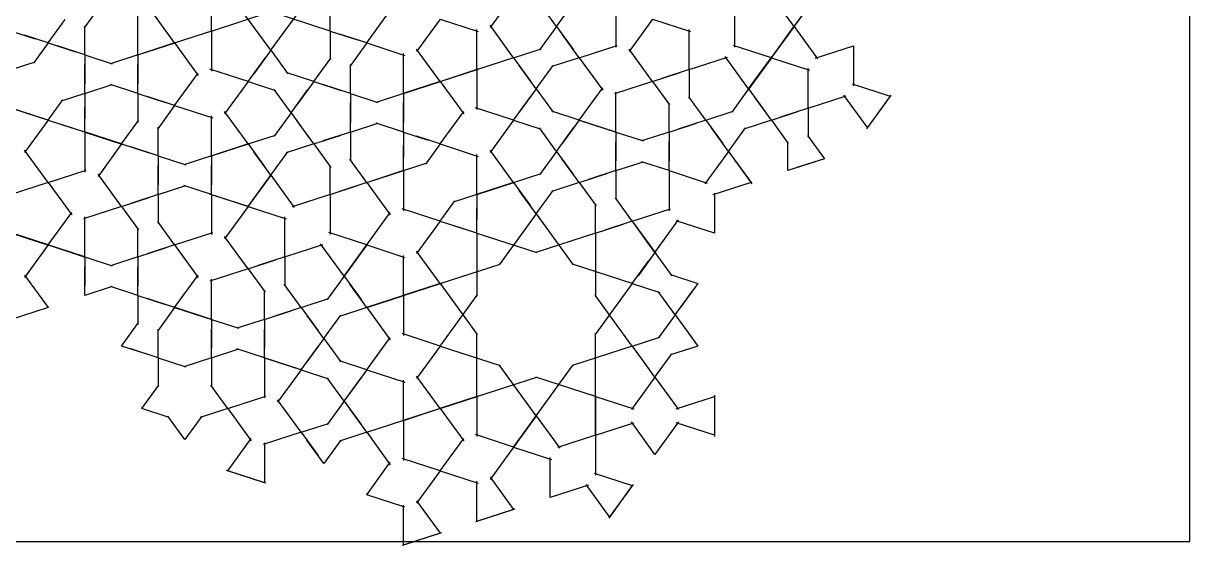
# Model space of a CAD drawing. Header units: millimetres. Extents: x -350 to 364, y -352 to 352.
# Drawn here: x -94.2 to 350, y -351.6 to -152.7 of the extents above; entities that cross this region are included whole.
import ezdxf

# ---------------------------------------------------------------- set-up
doc = ezdxf.new("R2010")
doc.units = ezdxf.units.MM
doc.layers.add('canvas_boundary', color=7, linetype='Continuous', true_color=0x505050)
doc.layers.add('strapwork', color=7, linetype='Continuous', true_color=0xff0000)

msp = doc.modelspace()

# ---------------------------------------------------------------- linework, layer by layer
at = {"layer": 'canvas_boundary'}
msp.add_lwpolyline([(-350, -350), (350, -350), (350, 350), (-350, 350)], close=True, dxfattribs=at)
at = {"layer": 'strapwork', "true_color": 0xff0000}
for points in [[(-22.61, -155.62), (-22.61, -131.62)], [(22.61, -155.62), (22.61, -131.62)], [(92.49, -142), (83.53, -154.33)], [(199.3, -153.88), (190.34, -141.55)], [(207.94, -142), (198.98, -154.33)], [(199.3, -153.88), (208.27, -141.55)], [(-64.54, -145.46), (-71, -154.36)], [(0, -162.96), (-14.11, -143.55)], [(0, -162.96), (14.11, -143.55)], [(108.85, -153.88), (102.39, -144.98)], [(108.85, -153.88), (115.32, -144.98)], [(131.46, -146.54), (131.46, -161.79)], [(176.69, -146.54), (176.69, -161.79)], [(-50.56, -164.7), (-50.56, -149.45)], [(-36.59, -160.16), (-45.55, -147.82)], [(-22.61, -155.62), (0.21, -148.2)], [(22.61, -155.62), (-0.21, -148.2)], [(36.59, -160.16), (45.55, -147.82)], [(-84.76, -160.16), (-78.3, -151.26)], [(-70.79, -164.7), (-70.79, -153.7)], [(-36.59, -160.16), (-22.08, -155.45)], [(64.54, -151.08), (55.57, -163.41)], [(64.54, -151.08), (79.04, -155.79)], [(78.51, -170.31), (78.51, -155.06)], [(92.49, -165.77), (83.53, -153.43)], [(108.85, -153.88), (102.39, -162.78)], [(108.85, -153.88), (115.32, -162.78)], [(145.44, -151.08), (136.48, -163.41)], [(145.44, -151.08), (159.94, -155.79)], [(159.42, -170.31), (159.42, -155.06)], [(199.3, -153.88), (190.34, -166.22)], [(190.67, -165.77), (199.63, -153.43)], [(199.3, -153.88), (208.27, -166.22)], [(-98.74, -155.62), (-89.7, -158.55)], [(-84.76, -160.16), (-93.8, -157.22)], [(-22.61, -155.62), (-37.12, -160.33)], [(-22.61, -155.62), (-22.61, -170.87)], [(22.61, -155.62), (22.61, -166.62)], [(22.61, -155.62), (33.07, -159.02)], [(36.59, -160.16), (26.13, -156.76)], [(117.49, -165.77), (111.02, -156.87)], [(-84.76, -160.16), (-90.35, -167.84)], [(-84.76, -160.16), (-74.3, -163.56)], [(-70.79, -164.7), (-81.25, -161.3)], [(-36.59, -160.16), (-51.09, -164.87)], [(-50.56, -164.7), (-36.06, -159.99)], [(-36.59, -160.16), (-27.62, -172.5)], [(0, -162.96), (-6.47, -171.86)], [(0, -162.96), (6.47, -171.86)], [(36.59, -160.16), (30.12, -169.06)], [(36.59, -160.16), (51.09, -164.87)], [(50.56, -179.39), (50.56, -164.14)], [(64.54, -174.85), (55.57, -162.52)], [(92.49, -165.77), (102.95, -162.37)], [(117.49, -165.77), (131.99, -161.06)], [(145.44, -174.85), (136.48, -162.52)], [(190.67, -165.77), (176.16, -161.06)], [(207.41, -165.94), (221.92, -161.23), (221.92, -176.48)], [(-98.74, -170.31), (-89.7, -167.38)], [(-70.79, -164.7), (-70.79, -175.7)], [(-70.79, -164.7), (-60.33, -168.1)], [(-70.79, -179.39), (-70.79, -168.39)], [(-50.56, -164.7), (-61.03, -168.1)], [(-50.56, -164.7), (-50.56, -175.7)], [(-50.56, -179.39), (-50.56, -168.39)], [(-8.64, -174.85), (-2.17, -165.95)], [(16.36, -174.85), (22.83, -165.95)], [(30.34, -179.39), (30.34, -168.39)], [(92.49, -165.77), (77.99, -170.48)], [(78.51, -170.31), (93.02, -165.6)], [(92.49, -165.77), (98.95, -174.67)], [(101.13, -177.66), (94.66, -168.76)], [(101.13, -177.66), (107.59, -168.76)], [(117.49, -165.77), (107.03, -169.17)], [(117.49, -165.77), (126.45, -178.11)], [(159.42, -170.31), (173.92, -165.6)], [(182.03, -177.66), (173.06, -165.32)], [(190.67, -165.77), (181.7, -178.11)], [(182.03, -177.66), (190.99, -165.32)], [(190.67, -165.77), (205.17, -170.48)], [(-36.59, -183.93), (-27.62, -171.6)], [(-8.64, -174.85), (-23.14, -170.14)], [(16.36, -174.85), (5.9, -171.45)], [(78.51, -170.31), (64.01, -175.03)], [(64.54, -174.85), (79.04, -170.14)], [(78.51, -170.31), (78.51, -185.56)], [(145.44, -174.85), (155.9, -171.45)], [(159.42, -170.31), (148.95, -173.71)], [(159.42, -170.31), (159.42, -181.31)], [(204.64, -185.01), (204.64, -169.76)], [(-70.79, -179.39), (-60.33, -175.99)], [(-50.56, -179.39), (-61.03, -175.99)], [(-8.64, -174.85), (-17.6, -187.19)], [(-8.64, -174.85), (1.82, -178.25)], [(16.36, -174.85), (9.9, -183.75)], [(16.36, -174.85), (26.82, -178.25)], [(30.34, -179.39), (19.88, -176)], [(64.54, -174.85), (50.03, -179.57)], [(50.56, -179.39), (65.07, -174.68)], [(64.54, -174.85), (73.5, -187.19)], [(101.13, -177.66), (94.66, -186.56)], [(101.13, -177.66), (107.59, -186.56)], [(117.49, -189.55), (126.45, -177.21)], [(145.44, -174.85), (130.94, -179.57)], [(145.44, -174.85), (151.91, -183.75)], [(182.03, -177.66), (175.56, -186.56)], [(182.03, -177.66), (188.49, -186.56)], [(221.39, -175.75), (235.89, -180.47), (226.93, -192.8)], [(-84.76, -189.55), (-79.18, -181.86)], [(-70.79, -179.39), (-79.82, -182.33)], [(-70.79, -179.39), (-70.79, -188.89)], [(-50.56, -179.39), (-50.56, -190.39)], [(-50.56, -179.39), (-40.1, -182.79)], [(-36.59, -183.93), (-47.05, -180.54)], [(7.73, -186.74), (1.26, -177.84)], [(7.73, -186.74), (14.19, -177.84)], [(30.34, -179.39), (30.34, -190.39)], [(30.34, -179.39), (40.8, -182.79)], [(50.56, -179.39), (40.1, -182.79)], [(50.56, -179.39), (50.56, -190.39)], [(92.49, -189.55), (98.95, -180.65)], [(131.46, -194.09), (131.46, -178.84)], [(165.67, -189.55), (159.2, -180.65)], [(190.67, -189.55), (184.2, -180.65)], [(204.64, -185.01), (219.14, -180.3)], [(236.22, -180.02), (227.25, -192.35), (218.29, -180.02)], [(-84.76, -189.55), (-99.27, -184.84)], [(-98.74, -185.01), (-84.24, -189.72)], [(-70.79, -194.09), (-70.79, -184.59)], [(-36.59, -183.93), (-43.05, -192.83)], [(-36.59, -183.93), (-22.08, -188.65)], [(-8.64, -198.63), (-17.6, -186.29)], [(30.34, -194.09), (30.34, -183.09)], [(50.56, -194.09), (50.56, -183.09)], [(64.54, -198.63), (73.5, -186.29)], [(92.49, -189.55), (77.99, -184.84)], [(117.49, -189.55), (107.03, -186.15)], [(151.69, -194.09), (151.69, -183.09)], [(165.67, -189.55), (176.13, -186.15)], [(190.67, -189.55), (201.13, -186.15)], [(204.64, -185.01), (194.18, -188.41)], [(204.64, -185.01), (204.64, -196.01)], [(-84.76, -189.55), (-93.73, -201.89)], [(-84.76, -189.55), (-75.73, -192.48)], [(-56.81, -198.63), (-50.35, -189.73)], [(-22.61, -203.17), (-22.61, -187.92)], [(7.73, -186.74), (1.26, -195.64)], [(7.73, -186.74), (14.19, -195.64)], [(16.36, -198.63), (9.9, -189.73)], [(30.34, -194.09), (40.8, -190.69)], [(50.56, -194.09), (40.1, -190.69)], [(92.49, -189.55), (83.53, -201.89)], [(92.49, -189.55), (102.95, -192.95)], [(117.49, -189.55), (111.02, -198.45)], [(131.46, -194.09), (116.96, -189.38)], [(117.49, -189.55), (131.99, -194.26)], [(151.69, -194.09), (162.15, -190.69)], [(165.67, -189.55), (155.2, -192.95)], [(165.67, -189.55), (172.13, -198.45)], [(190.67, -189.55), (180.2, -192.95)], [(190.67, -189.55), (197.13, -198.45)], [(-70.79, -194.09), (-79.82, -191.15)], [(-56.81, -198.63), (-71.32, -193.92)], [(-70.79, -194.09), (-70.79, -209.34)], [(-70.79, -194.09), (-56.29, -198.8)], [(-42.84, -203.17), (-42.84, -192.17)], [(-8.64, -198.63), (1.82, -195.23)], [(16.36, -198.63), (26.82, -195.23)], [(30.34, -194.09), (19.88, -197.49)], [(30.34, -194.09), (30.34, -205.09)], [(50.56, -194.09), (50.56, -203.59)], [(50.56, -194.09), (59.6, -197.03)], [(108.85, -201.44), (102.39, -192.54)], [(108.85, -201.44), (115.32, -192.54)], [(131.46, -194.09), (131.46, -205.09)], [(131.46, -194.09), (141.93, -197.49)], [(151.69, -194.09), (141.23, -197.49)], [(151.69, -194.09), (151.69, -205.09)], [(174.3, -201.44), (167.84, -192.54)], [(174.3, -201.44), (180.77, -192.54)], [(204.42, -195.34), (210.89, -204.24), (200.43, -207.64)], [(-56.81, -198.63), (-65.78, -210.97)], [(-56.81, -198.63), (-46.35, -202.03)], [(-42.84, -203.17), (-53.3, -199.77)], [(-8.64, -198.63), (-23.14, -203.34)], [(-22.61, -203.17), (-8.11, -198.46)], [(-8.64, -198.63), (-2.17, -207.53)], [(16.36, -198.63), (5.9, -202.03)], [(16.36, -198.63), (22.83, -207.53)], [(50.56, -208.78), (50.56, -199.28)], [(64.54, -198.63), (55.5, -195.69)], [(64.54, -198.63), (58.95, -206.32)], [(64.54, -198.63), (79.04, -203.34)], [(131.46, -208.78), (131.46, -197.78)], [(151.69, -208.78), (151.69, -197.78)], [(207.38, -205.38), (196.92, -208.78), (196.92, -197.78)], [(-84.76, -213.32), (-93.73, -200.99)], [(-42.84, -203.17), (-42.84, -214.17)], [(-42.84, -203.17), (-32.38, -206.57)], [(-22.61, -203.17), (-33.07, -206.57)], [(-22.61, -203.17), (-22.61, -214.17)], [(0, -210.52), (-6.47, -201.62)], [(0, -210.52), (6.47, -201.62)], [(78.51, -217.87), (78.51, -202.62)], [(92.49, -213.32), (83.53, -200.99)], [(108.85, -201.44), (102.39, -210.34)], [(108.85, -201.44), (115.32, -210.34)], [(174.3, -201.44), (165.34, -213.77)], [(173.98, -200.99), (182.94, -213.32), (168.44, -218.04)], [(174.3, -201.44), (183.27, -213.77)], [(-84.76, -213.32), (-70.26, -208.61)], [(-42.84, -217.87), (-42.84, -206.87)], [(-22.61, -217.87), (-22.61, -206.87)], [(22.61, -217.87), (22.61, -206.87)], [(36.59, -213.32), (30.12, -204.43)], [(50.56, -208.78), (36.06, -213.5)], [(36.59, -213.32), (51.09, -208.61)], [(50.56, -208.78), (59.6, -205.85)], [(50.56, -208.78), (50.56, -224.03)], [(117.49, -213.32), (111.02, -204.43)], [(131.46, -208.78), (121, -212.18)], [(131.46, -208.78), (141.93, -205.38)], [(131.46, -208.78), (131.46, -219.78)], [(151.69, -208.78), (141.23, -205.38)], [(151.69, -208.78), (151.69, -224.03)], [(151.69, -208.78), (166.19, -213.5)], [(-56.81, -222.41), (-65.78, -210.07)], [(0, -210.52), (-8.96, -222.86)], [(-8.64, -222.41), (0.33, -210.07)], [(0, -210.52), (8.96, -222.86)], [(78.51, -217.87), (93.02, -213.15)], [(92.49, -213.32), (102.95, -209.93)], [(117.49, -213.32), (127.95, -209.93)], [(-84.76, -213.32), (-99.27, -218.04)], [(-84.76, -213.32), (-75.8, -225.66)], [(-42.84, -217.87), (-32.38, -214.47)], [(-22.61, -217.87), (-33.07, -214.47)], [(22.61, -217.87), (33.07, -214.47)], [(36.59, -213.32), (26.13, -216.72)], [(36.59, -213.32), (45.55, -225.66)], [(92.49, -213.32), (77.99, -218.04)], [(92.49, -213.32), (98.95, -222.22)], [(101.13, -225.21), (94.66, -216.31)], [(101.13, -225.21), (107.59, -216.31)], [(117.49, -213.32), (107.03, -216.72)], [(117.49, -213.32), (123.95, -222.22)], [(168.96, -217.31), (168.96, -232.56), (154.46, -227.85)], [(-56.81, -222.41), (-46.35, -219.01)], [(-42.84, -217.87), (-53.3, -221.26)], [(-42.84, -217.87), (-42.84, -228.87)], [(-8.64, -222.41), (-23.14, -217.69)], [(-22.61, -217.87), (-22.61, -233.12)], [(-22.61, -217.87), (-8.11, -222.58)], [(22.61, -217.87), (8.11, -222.58)], [(22.61, -217.87), (22.61, -233.12)], [(64.54, -228.02), (70.12, -220.33)], [(78.51, -217.87), (69.48, -220.8)], [(78.51, -217.87), (78.51, -227.37)], [(123.74, -232.56), (123.74, -221.56)], [(137.71, -228.02), (131.25, -219.12)], [(-84.76, -237.1), (-75.8, -224.76)], [(-56.81, -222.41), (-71.32, -227.12)], [(-70.79, -241.64), (-70.79, -226.39)], [(-56.81, -222.41), (-50.35, -231.31)], [(-8.64, -222.41), (-17.6, -234.74)], [(-8.64, -222.41), (5.87, -227.12)], [(5.34, -241.64), (5.34, -226.39)], [(36.59, -237.1), (45.55, -224.76)], [(64.54, -228.02), (50.03, -223.31)], [(78.51, -232.56), (78.51, -223.06)], [(101.13, -225.21), (87.02, -244.63)], [(101.13, -225.21), (115.23, -244.63)], [(137.71, -228.02), (152.22, -223.31)], [(-50.56, -241.64), (-50.56, -230.64)], [(-36.59, -237.1), (-43.05, -228.2)], [(64.54, -228.02), (55.57, -240.36)], [(64.54, -228.02), (73.57, -230.96)], [(78.51, -232.56), (69.48, -229.62)], [(123.74, -232.56), (134.2, -229.16)], [(137.71, -228.02), (127.25, -231.42)], [(146.35, -239.91), (137.39, -227.57)], [(137.71, -228.02), (146.68, -240.36)], [(146.35, -239.91), (155.32, -227.57)], [(-84.76, -237.1), (-99.27, -232.39)], [(-98.74, -232.56), (-84.24, -237.27)], [(-36.59, -237.1), (-22.08, -232.39)], [(-8.64, -246.18), (-17.6, -233.84)], [(36.59, -237.1), (22.08, -232.39)], [(78.51, -232.56), (78.51, -256.56)], [(78.51, -232.56), (101.34, -239.98)], [(123.74, -232.56), (100.91, -239.98)], [(123.74, -232.56), (123.74, -256.56)], [(-84.76, -237.1), (-93.73, -249.44)], [(-70.79, -241.64), (-85.29, -236.93)], [(-84.76, -237.1), (-70.26, -241.81)], [(-50.56, -241.64), (-40.1, -238.24)], [(-36.59, -237.1), (-47.05, -240.5)], [(-36.59, -237.1), (-27.62, -249.44)], [(5.34, -241.64), (19.84, -236.93)], [(27.95, -248.99), (18.99, -236.65)], [(36.59, -237.1), (27.62, -249.44)], [(27.95, -248.99), (36.91, -236.65)], [(36.59, -237.1), (51.09, -241.81)], [(64.54, -251.8), (55.57, -239.46)], [(-70.79, -241.64), (-70.79, -252.64)], [(-70.79, -241.64), (-60.33, -245.04)], [(-50.56, -241.64), (-61.03, -245.04)], [(-50.56, -241.64), (-50.56, -252.64)], [(-8.64, -246.18), (1.82, -242.78)], [(5.34, -241.64), (-5.12, -245.04)], [(5.34, -241.64), (5.34, -252.64)], [(50.56, -256.34), (50.56, -241.09)], [(137.71, -251.8), (144.18, -242.9)], [(146.35, -239.91), (139.89, -248.81)], [(146.35, -239.91), (152.82, -248.81)], [(-93.73, -248.54), (-84.76, -260.88), (-99.27, -265.59)], [(-60.33, -252.94), (-70.79, -256.34), (-70.79, -245.34)], [(-50.56, -256.34), (-50.56, -245.34)], [(-36.59, -260.88), (-27.62, -248.54)], [(-8.64, -246.18), (-23.14, -250.89)], [(-8.64, -246.18), (-2.17, -255.08)], [(64.54, -251.8), (87.36, -244.38)], [(137.71, -251.8), (114.89, -244.38)], [(152.25, -248.4), (162.71, -251.8), (156.25, -260.7)], [(-50.56, -256.34), (-61.03, -252.94)], [(-22.61, -265.42), (-22.61, -250.17)], [(11.59, -260.88), (5.12, -251.98)], [(27.95, -248.99), (21.49, -257.89)], [(27.95, -248.99), (34.42, -257.89)], [(36.59, -260.88), (30.12, -251.98)], [(64.54, -251.8), (50.03, -256.51)], [(50.56, -256.34), (65.07, -251.62)], [(64.54, -251.8), (78.64, -271.21)], [(137.71, -251.8), (123.61, -271.21)], [(137.71, -251.8), (148.18, -255.2)], [(-50.56, -256.34), (-50.56, -267.34)], [(-50.56, -256.34), (-40.1, -259.74)], [(-36.59, -260.88), (-47.05, -257.48)], [(-2.39, -265.42), (-2.39, -254.42)], [(11.59, -260.88), (22.05, -257.48)], [(50.56, -256.34), (36.06, -261.05)], [(36.59, -260.88), (51.09, -256.16)], [(50.56, -256.34), (50.56, -271.59)], [(64.54, -275.57), (78.64, -256.16)], [(137.71, -275.57), (123.61, -256.16)], [(154.08, -263.68), (147.61, -254.78)], [(154.08, -263.68), (160.54, -254.78)], [(-36.59, -260.88), (-43.05, -269.78)], [(-22.61, -265.42), (-37.12, -260.71)], [(-36.59, -260.88), (-22.08, -265.59)], [(-2.39, -265.42), (8.07, -262.02)], [(11.59, -260.88), (1.13, -264.28)], [(11.59, -260.88), (18.05, -269.78)], [(36.59, -260.88), (26.13, -264.28)], [(36.59, -260.88), (45.55, -273.21)], [(-22.61, -265.42), (-22.61, -276.42)], [(-22.61, -265.42), (-12.15, -268.82)], [(-2.39, -265.42), (-12.85, -268.82)], [(-2.39, -265.42), (-2.39, -276.42)], [(20.23, -272.77), (13.76, -263.87)], [(20.23, -272.77), (26.69, -263.87)], [(154.08, -263.68), (147.61, -272.58)], [(154.08, -263.68), (160.54, -272.58)], [(-46.35, -278.97), (-56.81, -275.57), (-50.35, -266.67)], [(-42.84, -280.11), (-42.84, -269.11)], [(-22.61, -280.11), (-22.61, -269.11)], [(-2.39, -280.11), (-2.39, -269.11)], [(64.54, -275.57), (50.03, -270.86)], [(78.51, -294.81), (78.51, -270.81)], [(123.74, -294.81), (123.74, -270.81)], [(156.25, -266.67), (162.71, -275.57), (152.25, -278.97)], [(20.23, -272.77), (13.76, -281.66)], [(20.23, -272.77), (26.69, -281.66)], [(36.59, -284.65), (45.55, -272.32)], [(137.71, -275.57), (148.18, -272.17)], [(-42.84, -280.11), (-53.3, -276.71)], [(-22.61, -280.11), (-12.15, -276.71)], [(-2.39, -280.11), (-12.85, -276.71)], [(11.59, -284.65), (18.05, -275.75)], [(64.54, -275.57), (55.57, -287.91)], [(64.54, -275.57), (87.36, -282.99)], [(137.71, -275.57), (114.89, -282.99)], [(137.71, -275.57), (144.18, -284.47)], [(146.35, -287.46), (139.89, -278.56)], [(146.35, -287.46), (152.82, -278.56)], [(-42.84, -280.11), (-42.84, -291.11)], [(-42.84, -280.11), (-32.38, -283.51)], [(-22.61, -280.11), (-33.07, -283.51)], [(-22.61, -280.11), (-22.61, -291.11)], [(11.59, -284.65), (-2.92, -279.94)], [(-2.39, -280.11), (-2.39, -295.36)], [(-2.39, -280.11), (12.12, -284.83)], [(36.59, -284.65), (26.13, -281.25)], [(101.13, -302.16), (87.02, -282.74)], [(101.13, -302.16), (115.23, -282.74)], [(11.59, -284.65), (2.62, -296.99)], [(11.59, -284.65), (22.05, -288.05)], [(27.95, -296.54), (21.49, -287.64)], [(27.95, -296.54), (34.42, -287.64)], [(36.59, -284.65), (30.12, -293.55)], [(36.59, -284.65), (51.09, -289.37)], [(50.56, -303.89), (50.56, -288.64)], [(64.54, -299.35), (55.57, -287.01)], [(78.51, -294.81), (101.34, -287.39)], [(123.74, -294.81), (100.91, -287.39)], [(146.35, -287.46), (137.39, -299.8)], [(146.35, -287.46), (155.32, -299.8)], [(-38.63, -302.75), (-49.09, -299.35), (-42.62, -290.45)], [(-16.36, -299.35), (-22.83, -290.45)], [(-16.36, -299.35), (-1.86, -294.64)], [(11.59, -308.43), (2.62, -296.09)], [(27.95, -296.54), (21.49, -305.44)], [(27.95, -296.54), (34.42, -305.44)], [(78.51, -294.81), (64.01, -299.52)], [(64.54, -299.35), (79.04, -294.64)], [(78.51, -294.81), (78.51, -310.06)], [(123.74, -309.5), (123.74, -294.25)], [(123.74, -294.81), (123.74, -310.06)], [(123.74, -294.81), (138.24, -299.52)], [(168.96, -294.25), (168.96, -309.5), (154.46, -304.79)], [(154.46, -299.52), (168.96, -294.81), (168.96, -310.06)], [(-16.36, -299.35), (-26.82, -302.75)], [(-16.36, -299.35), (-7.4, -311.69)], [(36.59, -308.43), (30.12, -299.53)], [(64.54, -299.35), (50.04, -304.06)], [(50.56, -303.89), (65.07, -299.18)], [(64.54, -299.35), (73.5, -311.69)], [(92.49, -314.04), (101.45, -301.71)], [(-26.26, -302.34), (-32.73, -311.24), (-39.19, -302.34)], [(11.59, -308.43), (22.05, -305.03)], [(50.56, -303.89), (36.06, -308.6)], [(36.59, -308.43), (51.09, -303.72)], [(50.56, -303.89), (50.56, -319.14)], [(101.13, -302.16), (92.16, -314.49)], [(101.13, -302.16), (110.09, -314.49)], [(123.74, -309.5), (138.24, -304.79)], [(155.32, -304.51), (146.35, -316.85), (137.39, -304.51)], [(-1.86, -327.84), (-16.36, -323.12), (-7.4, -310.79)], [(11.59, -308.43), (-2.92, -313.14)], [(11.59, -308.43), (18.05, -317.33)], [(36.59, -308.43), (26.13, -311.83)], [(36.59, -308.43), (45.55, -320.77)], [(64.54, -323.12), (73.5, -310.79)], [(92.49, -314.04), (77.99, -309.33)], [(123.74, -309.5), (109.24, -314.22)], [(123.74, -309.5), (123.74, -324.75)], [(-2.39, -312.42), (-2.39, -327.67), (-16.89, -322.95)], [(26.69, -311.42), (20.23, -320.32), (13.76, -311.42)], [(92.49, -314.04), (83.53, -326.38)], [(92.49, -314.04), (106.99, -318.76)], [(64.54, -323.12), (50.04, -318.41)], [(120.97, -328.57), (106.46, -333.28), (106.46, -318.03)], [(51.09, -336.92), (36.59, -332.21), (45.55, -319.87)], [(64.54, -323.12), (55.57, -335.46)], [(64.54, -323.12), (79.04, -327.84)], [(123.21, -324.03), (137.71, -328.74), (128.75, -341.08)], [(83.53, -325.48), (92.49, -337.82), (77.99, -342.53)], [(93.02, -337.65), (78.51, -342.36), (78.51, -327.11)], [(138.04, -328.29), (129.08, -340.63), (120.11, -328.29)], [(55.57, -334.56), (64.54, -346.9), (50.04, -351.61)], [(65.07, -346.73), (50.56, -351.44), (50.56, -336.19)]]:
    msp.add_lwpolyline(points, dxfattribs=at)

doc.saveas('drawing.dxf')
